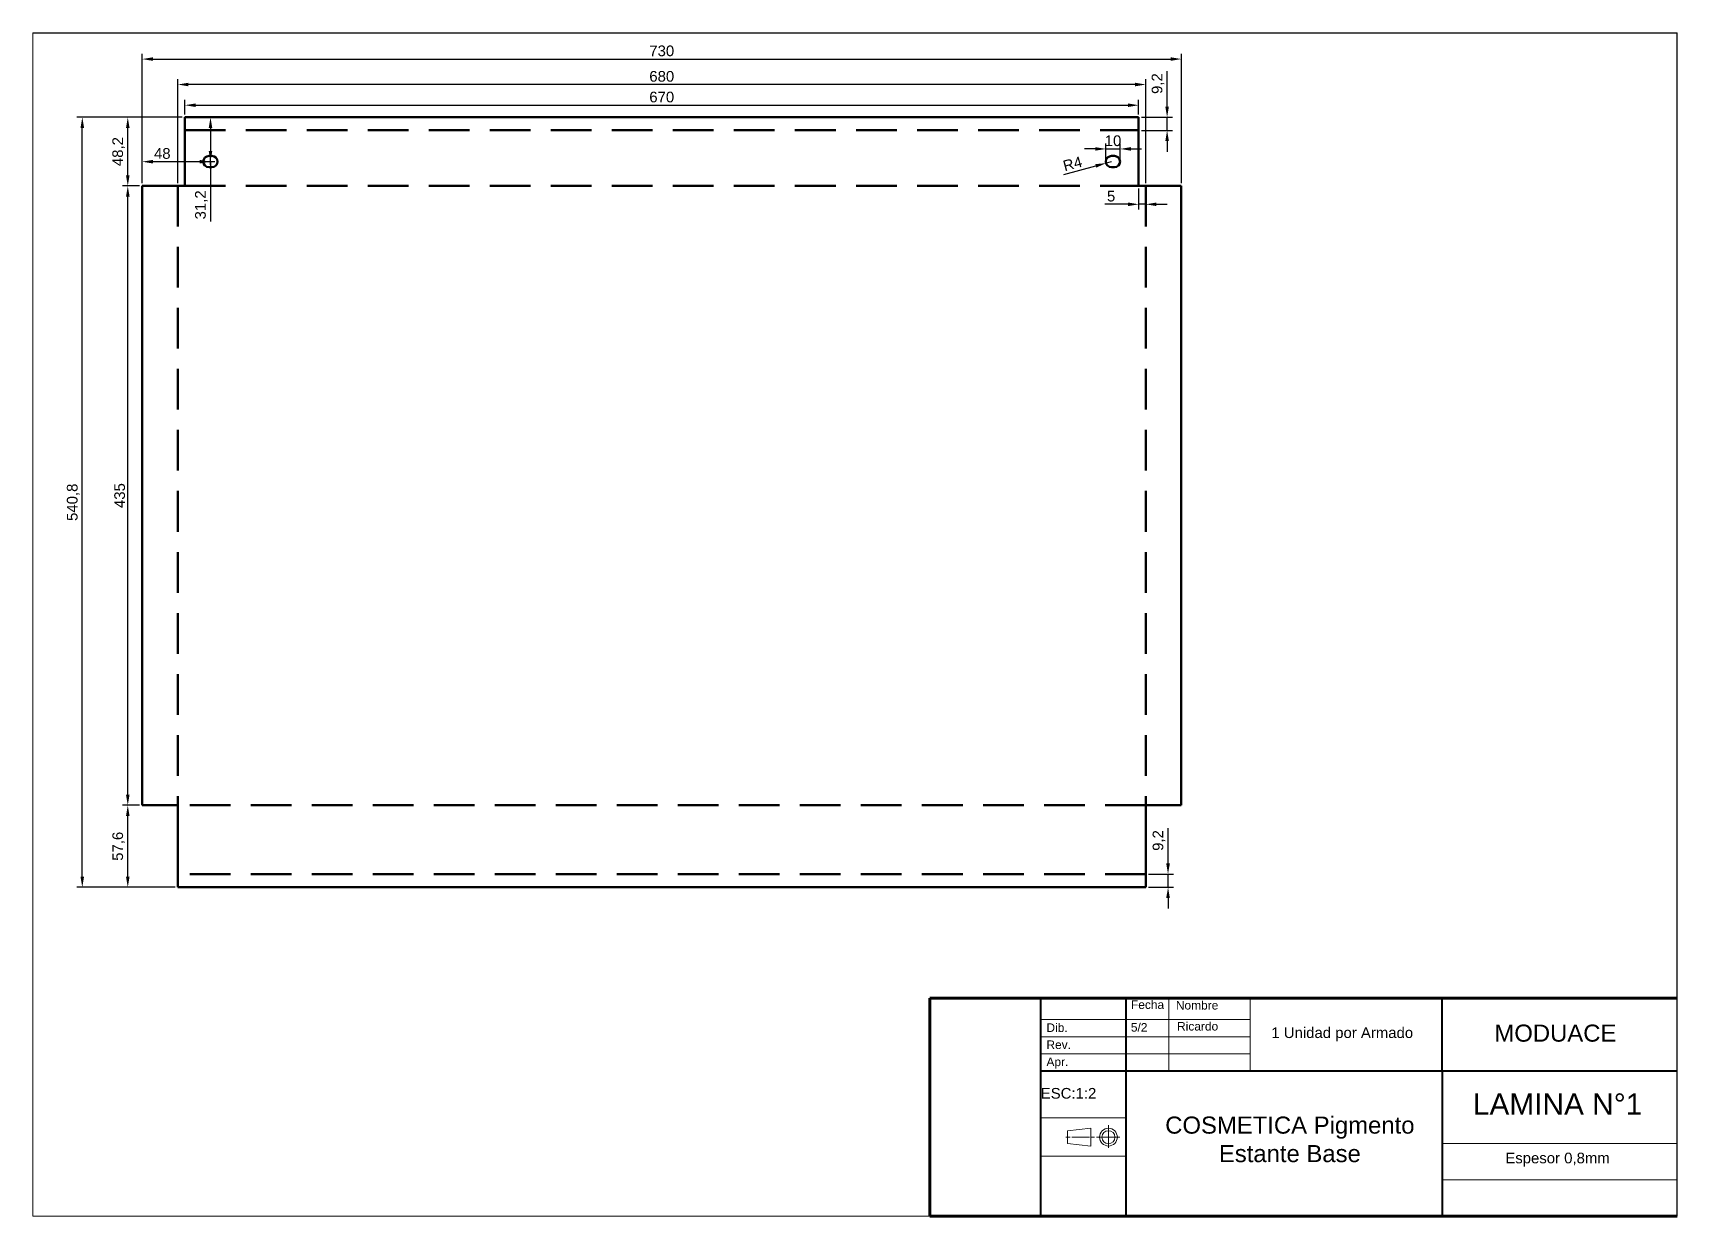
# Paper-space layout 'Estante Base' of a CAD drawing. Header units: millimetres. Extents: x 25 to 410, y 10 to 287.
# The model-space entities are those that its viewports show. They can reach past a viewport. Long polylines and large blocks are cut down to what shows.
import ezdxf

# ---------------------------------------------------------------- set-up
doc = ezdxf.new("R2010")
doc.units = ezdxf.units.MM
doc.linetypes.add('HIDDEN2', pattern=[4.7625, 3.175, -1.5875])
doc.layers.add('PDF4_Texto', color=7, linetype='Continuous')
doc.layers.add('Rotulo', color=7, linetype='Continuous', lineweight=20)
doc.styles.add('Annotative', font='arial.ttf')
doc.styles.add('PDF Arial', font='arial.ttf')
doc.styles.get("Standard").update_dxf_attribs({"font": 'arial.ttf'})
doc.dimstyles.new('ISO-25', dxfattribs={"dimtxt": 2.5, "dimasz": 2.5, "dimexe": 1.25, "dimexo": 0.625, "dimtad": 1, "dimtxsty": 'Standard', "dimcen": 2.5, "dimadec": 0, "dimazin": 0, "dimtfac": 1, "dimtmove": 0, "dimatfit": 3, "dimfxl": 1, "dimarcsym": 0})

# ---------------------------------------------------------------- blocks, each defined once
blk = doc.blocks.new('*D107')
at = {"color": 0, "lineweight": -2, "transparency": 16777216}
for p, q in [((59.96, 267.25), (35.32, 267.25)), ((36.57, 89.48), (36.57, 264.75)), ((58.3, 86.98), (35.32, 86.98))]:
    blk.add_line(p, q, dxfattribs=at)
at = {"color": 0, "transparency": 16777216}
for points in [[(36.15, 264.75), (36.99, 264.75), (36.57, 267.25)], [(36.15, 89.48), (36.99, 89.48), (36.57, 86.98)]]:
    blk.add_solid(points, dxfattribs=at)
at = {"layer": 'Defpoints', "color": 0, "transparency": 16777216}
for p in [(36.57, 267.25), (60.59, 267.25), (58.92, 86.98)]:
    blk.add_point(p, dxfattribs=at)
at = {"color": 0, "transparency": 16777216, "insert": (34.44, 177.11), "char_height": 2.5, "attachment_point": 5, "rotation": 90}
blk.add_mtext('540,8', dxfattribs=at)
blk = doc.blocks.new('*D108')
at = {"color": 0, "lineweight": -2, "transparency": 16777216}
for p, q in [((59.96, 267.25), (45.97, 267.25)), ((47.22, 253.68), (47.22, 264.75)), ((49.96, 251.18), (45.97, 251.18))]:
    blk.add_line(p, q, dxfattribs=at)
at = {"color": 0, "transparency": 16777216}
for points in [[(46.8, 264.75), (47.64, 264.75), (47.22, 267.25)], [(46.8, 253.68), (47.64, 253.68), (47.22, 251.18)]]:
    blk.add_solid(points, dxfattribs=at)
at = {"layer": 'Defpoints', "color": 0, "transparency": 16777216}
for p in [(47.22, 267.25), (60.59, 267.25), (50.59, 251.18)]:
    blk.add_point(p, dxfattribs=at)
at = {"color": 0, "transparency": 16777216, "insert": (45.09, 259.21), "char_height": 2.5, "attachment_point": 5, "rotation": 90}
blk.add_mtext('48,2', dxfattribs=at)
blk = doc.blocks.new('*D109')
at = {"color": 0, "lineweight": -2, "transparency": 16777216}
for p, q in [((49.96, 106.18), (45.97, 106.18)), ((47.22, 89.48), (47.22, 103.68)), ((58.3, 86.98), (45.97, 86.98))]:
    blk.add_line(p, q, dxfattribs=at)
at = {"color": 0, "transparency": 16777216}
for points in [[(46.8, 103.68), (47.64, 103.68), (47.22, 106.18)], [(46.8, 89.48), (47.64, 89.48), (47.22, 86.98)]]:
    blk.add_solid(points, dxfattribs=at)
at = {"layer": 'Defpoints', "color": 0, "transparency": 16777216}
for p in [(47.22, 106.18), (50.59, 106.18), (58.92, 86.98)]:
    blk.add_point(p, dxfattribs=at)
at = {"color": 0, "transparency": 16777216, "insert": (45.09, 96.58), "char_height": 2.5, "attachment_point": 5, "rotation": 90}
blk.add_mtext('57,6', dxfattribs=at)
blk = doc.blocks.new('*D110')
at = {"color": 0, "lineweight": -2, "transparency": 16777216}
for p, q in [((49.96, 251.18), (45.97, 251.18)), ((47.22, 108.68), (47.22, 248.68)), ((49.96, 106.18), (45.97, 106.18))]:
    blk.add_line(p, q, dxfattribs=at)
at = {"color": 0, "transparency": 16777216}
for points in [[(46.8, 248.68), (47.64, 248.68), (47.22, 251.18)], [(46.8, 108.68), (47.64, 108.68), (47.22, 106.18)]]:
    blk.add_solid(points, dxfattribs=at)
at = {"layer": 'Defpoints', "color": 0, "transparency": 16777216}
for p in [(47.22, 251.18), (50.59, 251.18), (50.59, 106.18)]:
    blk.add_point(p, dxfattribs=at)
at = {"color": 0, "transparency": 16777216, "insert": (45.32, 178.68), "char_height": 2.5, "attachment_point": 5, "rotation": 90}
blk.add_mtext('435', dxfattribs=at)
blk = doc.blocks.new('*D111')
at = {"color": 0, "lineweight": -2, "transparency": 16777216}
for p, q in [((50.59, 251.8), (50.59, 282.12)), ((293.92, 251.8), (293.92, 282.12)), ((53.09, 280.87), (291.42, 280.87))]:
    blk.add_line(p, q, dxfattribs=at)
at = {"color": 0, "transparency": 16777216}
for points in [[(53.09, 281.29), (53.09, 280.46), (50.59, 280.87)], [(291.42, 281.29), (291.42, 280.46), (293.92, 280.87)]]:
    blk.add_solid(points, dxfattribs=at)
at = {"layer": 'Defpoints', "color": 0, "transparency": 16777216}
for p in [(293.92, 280.87), (50.59, 251.18), (293.92, 251.18)]:
    blk.add_point(p, dxfattribs=at)
at = {"color": 0, "transparency": 16777216, "insert": (172.25, 282.78), "char_height": 2.5, "attachment_point": 5}
blk.add_mtext('730', dxfattribs=at)
blk = doc.blocks.new('*D113')
at = {"color": 0, "lineweight": -2, "transparency": 16777216}
for p, q in [((60.59, 267.87), (60.59, 271.32)), ((63.09, 270.07), (281.42, 270.07)), ((283.92, 267.87), (283.92, 271.32))]:
    blk.add_line(p, q, dxfattribs=at)
at = {"color": 0, "transparency": 16777216}
for points in [[(63.09, 270.48), (63.09, 269.65), (60.59, 270.07)], [(281.42, 270.48), (281.42, 269.65), (283.92, 270.07)]]:
    blk.add_solid(points, dxfattribs=at)
at = {"layer": 'Defpoints', "color": 0, "transparency": 16777216}
for p in [(283.92, 270.07), (60.59, 267.25), (283.92, 267.25)]:
    blk.add_point(p, dxfattribs=at)
at = {"color": 0, "transparency": 16777216, "insert": (172.25, 271.97), "char_height": 2.5, "attachment_point": 5}
blk.add_mtext('670', dxfattribs=at)
blk = doc.blocks.new('*D114')
at = {"color": 0, "lineweight": -2, "transparency": 16777216}
for p, q in [((58.92, 251.8), (58.92, 276.16)), ((283.09, 274.91), (61.42, 274.91)), ((285.59, 251.8), (285.59, 276.16))]:
    blk.add_line(p, q, dxfattribs=at)
at = {"color": 0, "transparency": 16777216}
for points in [[(61.42, 275.33), (61.42, 274.5), (58.92, 274.91)], [(283.09, 275.33), (283.09, 274.5), (285.59, 274.91)]]:
    blk.add_solid(points, dxfattribs=at)
at = {"layer": 'Defpoints', "color": 0, "transparency": 16777216}
for p in [(58.92, 274.91), (58.92, 251.18), (285.59, 251.18)]:
    blk.add_point(p, dxfattribs=at)
at = {"color": 0, "transparency": 16777216, "insert": (172.25, 276.81), "char_height": 2.5, "attachment_point": 5}
blk.add_mtext('680', dxfattribs=at)
blk = doc.blocks.new('*D115')
at = {"color": 0, "lineweight": -2, "transparency": 16777216}
for p, q in [((290.58, 269.75), (290.58, 278.02)), ((284.55, 267.25), (291.83, 267.25)), ((290.58, 264.18), (290.58, 267.25)), ((284.55, 264.18), (291.83, 264.18)), ((290.58, 261.68), (290.58, 259.18))]:
    blk.add_line(p, q, dxfattribs=at)
at = {"color": 0, "transparency": 16777216}
for points in [[(290.16, 269.75), (291, 269.75), (290.58, 267.25)], [(290.16, 261.68), (291, 261.68), (290.58, 264.18)]]:
    blk.add_solid(points, dxfattribs=at)
at = {"layer": 'Defpoints', "color": 0, "transparency": 16777216}
for p in [(283.92, 267.25), (290.58, 267.25), (283.92, 264.18)]:
    blk.add_point(p, dxfattribs=at)
at = {"color": 0, "transparency": 16777216, "insert": (288.45, 275.13), "char_height": 2.5, "attachment_point": 5, "rotation": 90}
blk.add_mtext('9,2', dxfattribs=at)
blk = doc.blocks.new('*D116')
at = {"color": 0, "lineweight": -2, "transparency": 16777216}
for p, q in [((290.8, 92.55), (290.8, 100.82)), ((286.21, 90.05), (292.05, 90.05)), ((290.8, 86.98), (290.8, 90.05)), ((286.21, 86.98), (292.05, 86.98)), ((290.8, 84.48), (290.8, 81.98))]:
    blk.add_line(p, q, dxfattribs=at)
at = {"color": 0, "transparency": 16777216}
for points in [[(290.38, 92.55), (291.22, 92.55), (290.8, 90.05)], [(290.38, 84.48), (291.22, 84.48), (290.8, 86.98)]]:
    blk.add_solid(points, dxfattribs=at)
at = {"layer": 'Defpoints', "color": 0, "transparency": 16777216}
for p in [(285.59, 90.05), (290.8, 90.05), (285.59, 86.98)]:
    blk.add_point(p, dxfattribs=at)
at = {"color": 0, "transparency": 16777216, "insert": (288.67, 97.93), "char_height": 2.5, "attachment_point": 5, "rotation": 90}
blk.add_mtext('9,2', dxfattribs=at)
blk = doc.blocks.new('*D117')
at = {"color": 0, "lineweight": -2, "transparency": 16777216}
for p, q in [((283.92, 250.55), (283.92, 245.62)), ((285.59, 250.55), (285.59, 245.62)), ((281.42, 246.87), (276.01, 246.87)), ((285.59, 246.87), (283.92, 246.87)), ((288.09, 246.87), (290.59, 246.87))]:
    blk.add_line(p, q, dxfattribs=at)
at = {"color": 0, "transparency": 16777216}
for points in [[(281.42, 247.29), (281.42, 246.45), (283.92, 246.87)], [(288.09, 247.29), (288.09, 246.45), (285.59, 246.87)]]:
    blk.add_solid(points, dxfattribs=at)
at = {"layer": 'Defpoints', "color": 0, "transparency": 16777216}
for p in [(283.92, 251.18), (285.59, 251.18), (283.92, 246.87)]:
    blk.add_point(p, dxfattribs=at)
at = {"color": 0, "transparency": 16777216, "insert": (277.47, 248.77), "char_height": 2.5, "attachment_point": 5}
blk.add_mtext('5', dxfattribs=at)
blk = doc.blocks.new('*D118')
at = {"color": 0, "lineweight": -2, "transparency": 16777216}
for p, q in [((273.75, 259.83), (271.25, 259.83)), ((276.25, 257.47), (276.25, 261.08)), ((276.25, 259.83), (279.59, 259.83)), ((279.59, 257.47), (279.59, 261.08)), ((282.09, 259.83), (284.59, 259.83))]:
    blk.add_line(p, q, dxfattribs=at)
at = {"color": 0, "transparency": 16777216}
for points in [[(273.75, 260.25), (273.75, 259.42), (276.25, 259.83)], [(282.09, 260.25), (282.09, 259.42), (279.59, 259.83)]]:
    blk.add_solid(points, dxfattribs=at)
at = {"layer": 'Defpoints', "color": 0, "transparency": 16777216}
for p in [(279.59, 259.83), (276.25, 256.85), (279.59, 256.85)]:
    blk.add_point(p, dxfattribs=at)
at = {"color": 0, "transparency": 16777216, "insert": (277.92, 261.74), "char_height": 2.5, "attachment_point": 5}
blk.add_mtext('10', dxfattribs=at)
blk = doc.blocks.new('*D119')
at = {"color": 0, "lineweight": -2, "transparency": 16777216}
for p, q in [((266.37, 253.88), (273.88, 255.87)), ((277.59, 256.85), (276.3, 256.51))]:
    blk.add_line(p, q, dxfattribs=at)
at = {"color": 0, "transparency": 16777216}
blk.add_solid([(273.78, 256.27), (273.99, 255.46), (276.3, 256.51)], dxfattribs=at)
at = {"layer": 'Defpoints', "color": 0, "transparency": 16777216}
for p in [(276.3, 256.51), (277.59, 256.85)]:
    blk.add_point(p, dxfattribs=at)
at = {"color": 0, "transparency": 16777216, "insert": (268.44, 256.37), "char_height": 2.5, "attachment_point": 5, "rotation": 14.7996}
blk.add_mtext('R4', dxfattribs=at)
blk = doc.blocks.new('*D120')
at = {"color": 0, "lineweight": -2, "transparency": 16777216}
for p, q in [((67.63, 267.25), (65.34, 267.25)), ((66.59, 264.75), (66.59, 259.35)), ((67.63, 256.85), (65.34, 256.85)), ((66.59, 256.85), (66.59, 242.87))]:
    blk.add_line(p, q, dxfattribs=at)
at = {"color": 0, "transparency": 16777216}
for points in [[(66.17, 264.75), (67, 264.75), (66.59, 267.25)], [(66.17, 259.35), (67, 259.35), (66.59, 256.85)]]:
    blk.add_solid(points, dxfattribs=at)
at = {"layer": 'Defpoints', "color": 0, "transparency": 16777216}
for p in [(66.59, 267.25), (68.25, 267.25), (68.25, 256.85)]:
    blk.add_point(p, dxfattribs=at)
at = {"color": 0, "transparency": 16777216, "insert": (64.46, 246.73), "char_height": 2.5, "attachment_point": 5, "rotation": 90}
blk.add_mtext('31,2', dxfattribs=at)
blk = doc.blocks.new('*D121')
at = {"color": 0, "lineweight": -2, "transparency": 16777216}
for p, q in [((50.59, 251.8), (50.59, 258.1)), ((66.59, 256.14), (66.59, 258.1)), ((64.09, 256.85), (53.09, 256.85))]:
    blk.add_line(p, q, dxfattribs=at)
at = {"color": 0, "transparency": 16777216}
for points in [[(53.09, 257.26), (53.09, 256.43), (50.59, 256.85)], [(64.09, 257.26), (64.09, 256.43), (66.59, 256.85)]]:
    blk.add_solid(points, dxfattribs=at)
at = {"layer": 'Defpoints', "color": 0, "transparency": 16777216}
for p in [(50.59, 256.85), (66.59, 255.51), (50.59, 251.18)]:
    blk.add_point(p, dxfattribs=at)
at = {"color": 0, "transparency": 16777216, "insert": (55.3, 258.75), "char_height": 2.5, "attachment_point": 5}
blk.add_mtext('48', dxfattribs=at)

msp = doc.modelspace()

# ---------------------------------------------------------------- linework, layer by layer
at = {"lineweight": 50}
for p, q in [((-2583.6, 1616.8), (-2583.6, 1607.6)), ((-1913.6, 1616.8), (-2583.6, 1616.8)), ((-1913.6, 1607.6), (-1913.6, 1616.8)), ((-2588.6, 1076), (-2588.6, 1085.2)), ((-1908.6, 1076), (-2588.6, 1076)), ((-1908.6, 1085.2), (-1908.6, 1076))]:
    msp.add_line(p, q, dxfattribs=at)
at = {"linetype": 'HIDDEN2', "lineweight": 50}
for p, q in [((-2583.6, 1607.6), (-1913.6, 1607.6)), ((-1908.6, 1085.2), (-2588.6, 1085.2))]:
    msp.add_line(p, q, dxfattribs=at)
at = {"lineweight": 50, "extrusion": (-6.12323e-17, -1, 6.12323e-17)}
for p, q in [((-2583.6, 1607.6), (-2583.6, 1568.6)), ((-1913.6, 1607.6), (-1913.6, 1568.6)), ((-2566.6, 1589.6), (-2564.6, 1589.6)), ((-1930.6, 1589.6), (-1932.6, 1589.6)), ((-2564.6, 1581.6), (-2566.6, 1581.6)), ((-1932.6, 1581.6), (-1930.6, 1581.6)), ((-2588.6, 1568.6), (-2583.6, 1568.6)), ((-1908.6, 1568.6), (-1913.6, 1568.6))]:
    msp.add_line(p, q, dxfattribs=at)
at = {"lineweight": 50, "extrusion": (1, -6.12323e-17, 2.29585e-49)}
msp.add_line((-2613.6, 1133.6), (-2613.6, 1568.6), dxfattribs=at)
at = {"lineweight": 50, "extrusion": (1, -3.06162e-16, 2.67165e-33)}
for p, q in [((-2588.6, 1568.6), (-2613.6, 1568.6)), ((-2613.6, 1133.6), (-2588.6, 1133.6))]:
    msp.add_line(p, q, dxfattribs=at)
at = {"linetype": 'HIDDEN2', "lineweight": 50, "extrusion": (6.12323e-17, -6.12323e-17, -1)}
for p, q in [((-2588.6, 1568.6), (-2588.6, 1133.6)), ((-1908.6, 1568.6), (-1908.6, 1133.6))]:
    msp.add_line(p, q, dxfattribs=at)
at = {"linetype": 'HIDDEN2', "lineweight": 50, "extrusion": (-6.12323e-17, -1, 6.12323e-17)}
msp.add_line((-2583.6, 1568.6), (-1913.6, 1568.6), dxfattribs=at)
at = {"lineweight": 50, "extrusion": (-1, -1.83697e-16, 1.22465e-16)}
for p, q in [((-1908.6, 1568.6), (-1883.6, 1568.6)), ((-1883.6, 1133.6), (-1908.6, 1133.6))]:
    msp.add_line(p, q, dxfattribs=at)
at = {"lineweight": 50, "extrusion": (-1, 6.12323e-17, 1.22465e-16)}
msp.add_line((-1883.6, 1133.6), (-1883.6, 1568.6), dxfattribs=at)
at = {"linetype": 'HIDDEN2', "lineweight": 50, "extrusion": (1.83697e-16, 1, -1.22465e-16)}
msp.add_line((-1908.6, 1133.6), (-2588.6, 1133.6), dxfattribs=at)
at = {"lineweight": 50, "extrusion": (1.83697e-16, 1, -1.22465e-16)}
for p, q in [((-2588.6, 1085.2), (-2588.6, 1133.6)), ((-1908.6, 1085.2), (-1908.6, 1133.6))]:
    msp.add_line(p, q, dxfattribs=at)
at = {"lineweight": 50, "extrusion": (1.83697e-16, -1.22465e-16, -1)}
for centre, start, end in [((2566.6, 1585.6), 270, 90), ((2564.6, 1585.6), 90, 270)]:
    msp.add_arc(centre, 4, start, end, dxfattribs=at)
at = {"lineweight": 50}
for centre, start, end in [((-1932.6, 1585.6), 90, 270), ((-1930.6, 1585.6), 270, 90)]:
    msp.add_arc(centre, 4, start, end, dxfattribs=at)

psp = doc.layouts.new('Estante Base')

# ---------------------------------------------------------------- linework, layer by layer
for p in [(25, 287), (410, 10)]:
    psp.add_line(p, (410, 287))
at = {"layer": 'Rotulo', "lineweight": 60}
for p, q in [((235, 61), (410, 61)), ((235, 10), (235, 61)), ((235, 10), (410, 10))]:
    psp.add_line(p, q, dxfattribs=at)
at = {"layer": 'Rotulo', "lineweight": 40}
for p, q in [((261, 10), (261, 61)), ((281, 10), (281, 61)), ((355, 44), (355, 61)), ((261, 44), (410, 44)), ((355, 44), (355, 10))]:
    psp.add_line(p, q, dxfattribs=at)
at = {"layer": 'Rotulo', "lineweight": 20}
for p, q in [((291, 44), (291, 61)), ((310, 44), (310, 61)), ((261, 33), (281, 33)), ((355, 27), (410, 27)), ((261, 24), (281, 24)), ((355, 18.5), (410, 18.5))]:
    psp.add_line(p, q, dxfattribs=at)
at = {"layer": 'Rotulo'}
for p, q in [((261, 56), (310, 56)), ((261, 52), (310, 52)), ((261, 48), (310, 48)), ((276.8501, 31.3252), (276.8501, 25.977)), ((267.8627, 28.4819), (266.8632, 28.4819)), ((267.2757, 29.9978), (272.7188, 30.5578)), ((267.2757, 29.9978), (267.2757, 26.9659)), ((267.2757, 26.9659), (272.7188, 26.4059)), ((268.268, 28.4819), (272.4371, 28.4819)), ((272.7188, 30.5578), (272.7188, 26.4059)), ((273.6027, 28.4819), (272.7267, 28.4819)), ((274.0265, 28.4819), (279.5091, 28.4819)), ((410, 10), (25, 10))]:
    psp.add_line(p, q, dxfattribs=at)
for radius in [2.0759, 1.5159]:
    psp.add_circle((276.8501, 28.4819), radius, dxfattribs=at)

# ---------------------------------------------------------------- texts
at = {"insert": (381.9978, 23.2259), "char_height": 2.5, "attachment_point": 5}
psp.add_mtext_dynamic_manual_height_columns('Espesor 0,8mm', width=55, gutter_width=12.5, heights=[0], dxfattribs=at)
at = {"layer": 'PDF4_Texto', "insert": (331.5904, 52.5649), "char_height": 2.500015, "width": 31.969617, "attachment_point": 5, "style": 'PDF Arial'}
psp.add_mtext('1 Unidad por Armado', dxfattribs=at)
at = {"layer": 'PDF4_Texto', "insert": (319.3233, 27.9436), "char_height": 4.000023, "attachment_point": 5, "style": 'PDF Arial'}
psp.add_mtext('COSMETICA Pigmento\\PEstante Base', dxfattribs=at)
at = {"layer": 'Rotulo', "attachment_point": 1}
for s, insert, char_height, width in [('{\\fArial|b0|i0|c0|p0;\\H0.6667x;Fecha}', (282.1199, 60.5), 3, 19.13511), ('{\\fArial|b0|i0|c0|p0;\\H0.6667x;Nombre}', (292.6299, 60.3589), 3, 19.13511), ('{\\fArial|b0|i0|c0|p0;Dib.}', (262.3269, 55.1166), 2, 18.575986), ('5/2', (282.0949, 55.1912), 2, 36.644615), ('Ricardo', (292.9138, 55.4433), 2, 36.644615), ('{\\fArial|b0|i0|c0|p0;MODUACE}', (367.2239, 54.8416), 4, 58.901736), ('{\\fArial|b0|i0|c0|p0;Rev.}', (262.3269, 51.1166), 2, 18.575986), ('{\\fArial|b0|i0|c0|p0;Apr.}', (262.3269, 47.1166), 2, 18.575986), ('ESC:1:2', (261, 39.9992), 2.5, 17.499369)]:
    psp.add_mtext(s, dxfattribs=dict(at, insert=insert, char_height=char_height, width=width))
at = {"layer": 'Rotulo', "insert": (362.1798, 38.7143), "char_height": 5, "width": 53.740761, "attachment_point": 1, "style": 'Annotative'}
psp.add_mtext('\\pxql;LAMINA N°1', dxfattribs=at)

# ---------------------------------------------------------------- dimensions: what is measured, and where the dimension line sits
for base, p1, p2, picture, middle in [((293.9215, 280.8734), (50.5881, 251.1795), (293.9215, 251.1795), '*D111', (172.2548, 282.7757)), ((58.9214, 274.9121), (285.5881, 251.1795), (58.9214, 251.1795), '*D114', (172.2548, 276.8136)), ((283.9215, 270.0662), (60.5881, 267.2462), (283.9215, 267.2462), '*D113', (172.2548, 271.9676)), ((283.9215, 246.8709), (285.5881, 251.1795), (283.9215, 251.1795), '*D117', (277.4677, 248.7672))]:
    dim = psp.add_linear_dim(base=base, p1=p1, p2=p2, dimstyle='ISO-25', override={"dimlfac": -3})
    dim.commit()
    dim.dimension.update_dxf_attribs({"geometry": picture, "text_midpoint": middle})
for base, p1, p2, picture, middle in [((290.5786, 267.2462), (283.9215, 264.1795), (283.9215, 267.2462), '*D115', (288.4512, 275.1341)), ((36.5683, 267.2462), (58.9214, 86.9795), (60.5881, 267.2462), '*D107', (34.4409, 177.1128)), ((47.2214, 267.2462), (50.5881, 251.1795), (60.5881, 267.2462), '*D108', (45.094, 259.2128)), ((47.2214, 251.1795), (50.5881, 106.1795), (50.5881, 251.1795), '*D110', (45.3191, 178.6795)), ((47.2214, 106.1795), (58.9214, 86.9795), (50.5881, 106.1795), '*D109', (45.094, 96.5795)), ((290.8004, 90.0462), (285.5881, 86.9795), (285.5881, 90.0462), '*D116', (288.673, 97.9341))]:
    dim = psp.add_linear_dim(base=base, p1=p1, p2=p2, angle=90, dimstyle='ISO-25', override={"dimlfac": -3})
    dim.commit()
    dim.dimension.update_dxf_attribs({"geometry": picture, "text_midpoint": middle})
dim = psp.add_linear_dim(base=(66.5881, 267.2462), p1=(68.2548, 256.8462), p2=(68.2548, 267.2462), angle=90, dimstyle='ISO-25', override={"dimlfac": -3})
dim.commit()
dim.dimension.update_dxf_attribs({"geometry": '*D120', "text_midpoint": (66.5881, 246.7278), "dimtype": 160})
for base, p1, p2, picture, middle in [((279.5881, 259.8343), (276.2548, 256.8462), (279.5881, 256.8462), '*D118', (277.9215, 259.8343)), ((50.5881, 256.8462), (66.5881, 255.5128), (50.5881, 251.1795), '*D121', (55.295, 256.8462))]:
    dim = psp.add_linear_dim(base=base, p1=p1, p2=p2, dimstyle='ISO-25', override={"dimlfac": -3})
    dim.commit()
    dim.dimension.update_dxf_attribs({"geometry": picture, "text_midpoint": middle, "dimtype": 160})
dim = psp.add_radius_dim(center=(277.5881, 256.8462), mpoint=(276.299, 256.5056), dimstyle='ISO-25', override={"dimlfac": -3})
dim.commit()
dim.dimension.update_dxf_attribs({"geometry": '*D119', "text_midpoint": (268.4378, 256.368)})

# ---------------------------------------------------------------- viewports
at = {"layer": '0'}
psp.add_viewport(center=(217.5, 148.5), size=(385, 277), view_center_point=(-2112.8237, 1260.5191), view_height=830.999934, dxfattribs=at)

doc.saveas('drawing.dxf')
